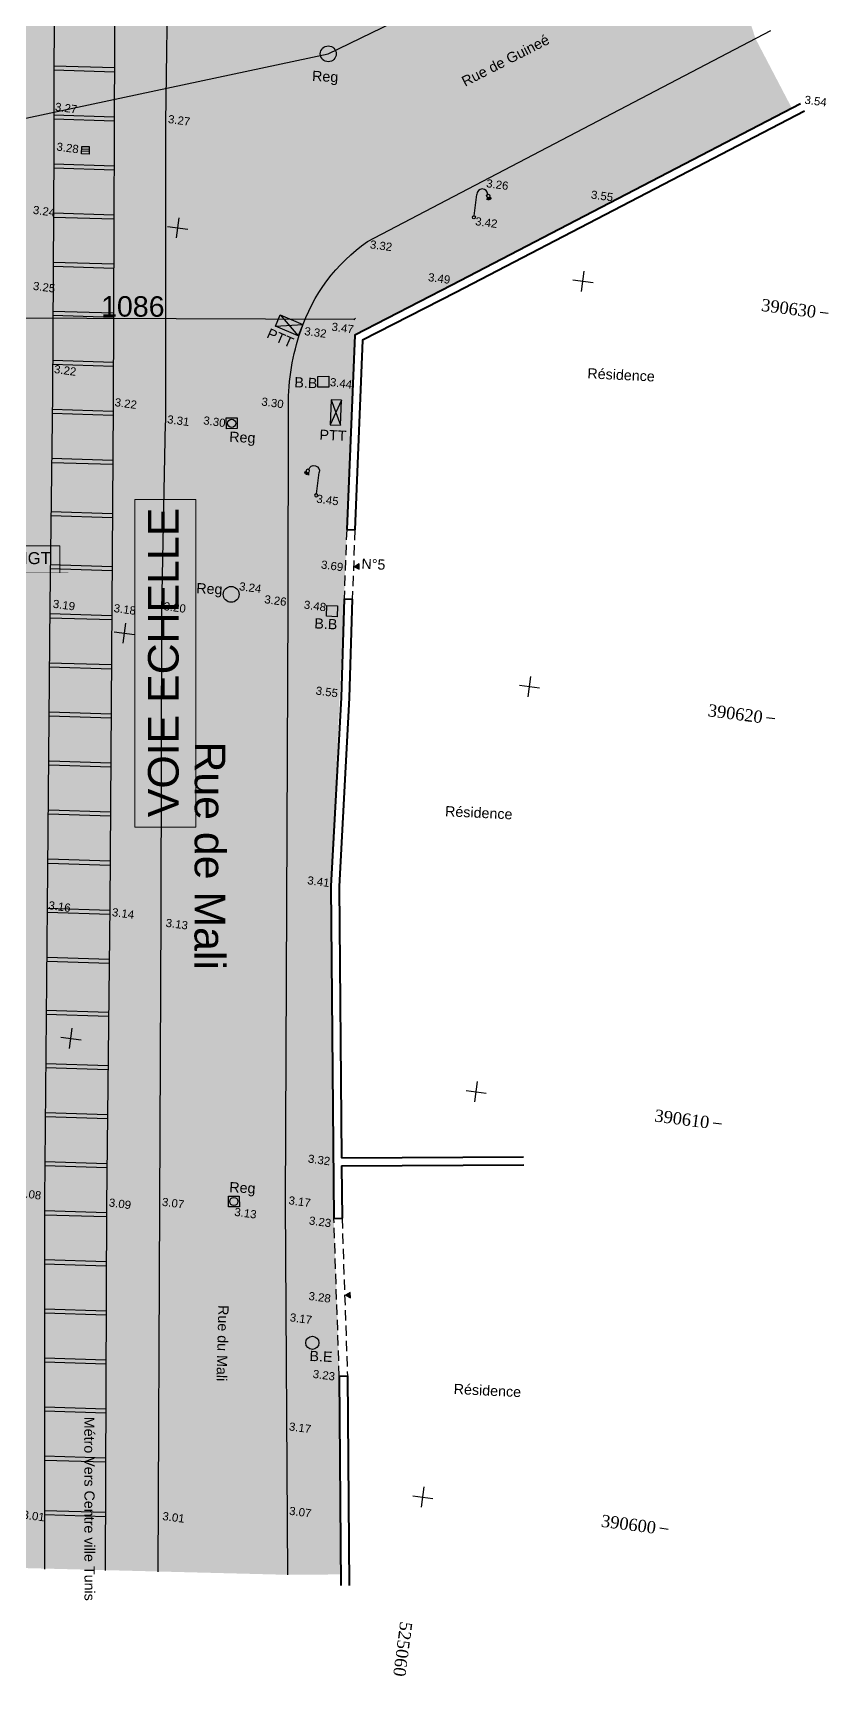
# Model space of a CAD drawing. Header units: millimetres. Extents: x 2804 to 3317, y 6834 to 7064.
# Drawn here: x 3168.36 to 3187.82, y 6930.41 to 6970.61 of the extents above; entities that cross this region are included whole.
import ezdxf
from ezdxf.enums import TextEntityAlignment as Align

# ---------------------------------------------------------------- set-up
doc = ezdxf.new("R2010")
doc.units = ezdxf.units.MM
doc.header["$PDMODE"] = 1
doc.linetypes.add('HIDDEN', pattern=[0.375, 0.25, -0.125])
for name, color, linetype, lineweight in [('Bloc', 7, 'Continuous', 30), ('Carroyage(4)', 7, 'Continuous', 30), ('cotation', 3, 'Continuous', 30), ('F1', 7, 'Continuous', 30), ('Hachures', 8, 'Continuous', 20), ('Legende', 7, 'Continuous', 30), ('Murs', 11, 'Continuous', 40), ('PORT-FEN', 2, 'Continuous', 0), ('Rail-Métro', 251, 'Continuous', 30), ('Regard', 7, 'Continuous', 30), ('SECURITE', 2, 'Continuous', 0), ('sens regard', 5, 'Continuous', 30), ('structure grt', 150, 'Continuous', 0), ('TopoAlt_T', 3, 'Continuous', 30), ('Toponymie', 6, 'Continuous', 30), ('Trottoires', 140, 'Continuous', 30), ('zin menuiserie', 150, 'Continuous', 5)]:
    doc.layers.add(name, color=color, linetype=linetype, lineweight=lineweight)
doc.styles.add('ARIAL', font='arial.ttf')
doc.styles.add('SEMLTYPE', font='txt.shx')
doc.styles.get("Standard").update_dxf_attribs({"font": 'arial.ttf'})
doc.styles.add('style2', font='swiss.ttf')
doc.styles.add('texte', font='arial.ttf')
doc.styles.add('Times 3.0', font='times.ttf', dxfattribs={"width": 0.99, "height": 0.3})
doc.styles.add('Trebuchet MS_1', font='trebuc.ttf', dxfattribs={"height": 98.461538})
doc.linetypes.add('Conduite eau', pattern='A,4.5,-1,["o",SEMLTYPE,S=1.5,R=0,X=-1,Y=-0.5],0.666667,-0.333333,0.666667,-0.333333,0.666667,-0.333333,0.666667,-0.333333,0.666667,-0.333333', length=10.5)
doc.dimstyles.new('cotation 100', dxfattribs={"dimtxt": 0.2, "dimasz": 0.04, "dimexe": 0, "dimexo": 0, "dimgap": 0.03, "dimtad": 1, "dimdec": 0, "dimlfac": 100, "dimdsep": 46, "dimtxsty": 'ARIAL', "dimblk": 'OBLIQUE', "dimcen": 0.09, "dimse1": 1, "dimse2": 1, "dimclrd": 256, "dimclre": 256, "dimclrt": 256, "dimadec": 3, "dimazin": 2, "dimtfac": 1, "dimtdec": 0, "dimtofl": 0, "dimtmove": 1, "dimatfit": 3, "dimfxl": 0, "dimtolj": 1, "dimtzin": 0, "dimlwd": -1, "dimlwe": -1, "dimarcsym": 0})

# ---------------------------------------------------------------- blocks, each defined once
blk = doc.blocks.new('t006')
at = {"color": 0}
blk.add_line((0, 0), (0, 0), dxfattribs=at)
for points in [[(0.13, -0.075), (0, 0.15), (-0.13, -0.075)], [(0.078, -0.045), (0, 0.09), (-0.078, -0.045)]]:
    blk.add_lwpolyline(points, close=True, dxfattribs=at)
blk.add_lwpolyline([(0, -0.045, 0.156, 0, 0), (0, 0.09, 0, 0, 0)], format="xyseb", dxfattribs=at)
blk = doc.blocks.new('l004')
at = {"color": 0}
for points in [[(0, 0.1), (0, 1.5)], [(0.7, 1.4), (0.68, 1.24)], [(0.75, 1.38), (0.78, 1.23)], [(0.79, 1.39), (0.86, 1.25)], [(0.83, 1.42), (0.93, 1.3)], [(0.85, 1.46), (0.98, 1.37)]]:
    blk.add_lwpolyline(points, dxfattribs=at)
for centre, radius in [((0.75, 1.5), 0.112), ((0, 0), 0.1)]:
    blk.add_circle(centre, radius, dxfattribs=at)
blk.add_arc((0.35, 1.55), 0.354, 8.1301, 188.1301, dxfattribs=at)
blk = doc.blocks.new('BL121', base_point=(1.5, 1))
for points in [[(1.5, 0.69), (1.2, 0.69), (1.2, 1.29), (1.8, 1.29), (1.8, 0.69), (1.5, 0.69)], [(1.41, 0.69), (1.41, 1.29)], [(1.6, 1.29), (1.6, 0.69)]]:
    blk.add_lwpolyline(points)
blk = doc.blocks.new('aaqszed')
at = {"layer": 'SECURITE'}
for p, q in [((3146.134, 6915.828), (3145.049, 6917.108)), ((3145.049, 6917.108), (3145.305, 6916.921)), ((3149.096, 6916.43), (3148.522, 6917.108)), ((3148.522, 6917.108), (3148.778, 6916.921)), ((3151.523, 6915.828), (3152.608, 6917.108)), ((3152.608, 6917.108), (3152.352, 6916.921)), ((3145.305, 6916.921), (3145.204, 6916.833)), ((3148.778, 6916.921), (3148.677, 6916.833)), ((3152.352, 6916.921), (3152.453, 6916.833)), ((3152.664, 6912.976), (3153.885, 6914.124)), ((3153.885, 6914.124), (3153.764, 6913.953)), ((3153.764, 6913.953), (3153.711, 6914.023)), ((3153.266, 6910.468), (3153.885, 6909.886)), ((3153.764, 6910.057), (3153.711, 6909.987)), ((3153.885, 6909.886), (3153.764, 6910.057)), ((3152.664, 6907.586), (3153.885, 6906.438)), ((3153.764, 6906.608), (3153.711, 6906.538)), ((3153.885, 6906.438), (3153.764, 6906.608))]:
    blk.add_line(p, q, dxfattribs=at)
for points in [[(3146.879, 6919.241), (3150.885, 6919.241), (3150.885, 6918.496), (3146.879, 6918.496)], [(3146.134, 6916.43), (3151.523, 6916.43), (3151.523, 6915.828), (3146.134, 6915.828)], [(3156.752, 6911.102), (3156.752, 6915.107), (3157.497, 6915.107), (3157.497, 6911.102)], [(3152.664, 6907.586), (3152.664, 6912.976), (3153.266, 6912.976), (3153.266, 6907.586)]]:
    blk.add_lwpolyline(points, close=True, dxfattribs=at)
at = {"layer": 'SECURITE', "insert": (3148.892, 6918.89), "char_height": 0.375, "attachment_point": 5, "style": 'texte'}
blk.add_mtext('VOIE ECHELLE', dxfattribs=at)
at = {"layer": 'SECURITE', "insert": (3146.218, 6916.312), "char_height": 0.3, "width": 6.59575, "attachment_point": 1, "line_spacing_factor": 1.032839, "style": 'Trebuchet MS_1'}
blk.add_mtext('Baies accessibles aux étages', dxfattribs=at)
at = {"layer": 'SECURITE', "insert": (3157.103, 6913.115), "char_height": 0.375, "attachment_point": 5, "rotation": 90, "style": 'texte'}
blk.add_mtext('VOIE ECHELLE', dxfattribs=at)
at = {"layer": 'SECURITE', "insert": (3152.783, 6907.67), "char_height": 0.3, "width": 6.59575, "attachment_point": 1, "rotation": 90, "line_spacing_factor": 1.032839, "style": 'Trebuchet MS_1'}
blk.add_mtext('Baies accessibles aux étages', dxfattribs=at)
blk = doc.blocks.new('_Oblique')
at = {"color": 0, "linetype": 'ByBlock', "lineweight": -2}
blk.add_line((-0.5, -0.5), (0.5, 0.5), dxfattribs=at)
blk = doc.blocks.new('*D536')
at = {"layer": 'cotation', "transparency": 16777216}
blk.add_line((3165.373, 6963.648), (3176.236, 6963.607), dxfattribs=at)
at = {"layer": 'Defpoints', "color": 0, "transparency": 16777216}
for p in [(3176.236, 6963.607), (3165.372, 6963.254), (3176.235, 6963.216)]:
    blk.add_point(p, dxfattribs=at)
at = {"layer": 'cotation', "transparency": 16777216, "xscale": 0.04, "yscale": 0.04, "zscale": 0.04}
for p, rotation in [((3165.373, 6963.648), 179.7824837397162), ((3176.236, 6963.607), 359.7824837397163)]:
    blk.add_blockref('_Oblique', p, dxfattribs=dict(at, rotation=rotation))
at = {"layer": 'cotation', "transparency": 16777216, "insert": (3170.806, 6963.913), "char_height": 0.5, "attachment_point": 5, "rotation": 359.7825, "style": 'ARIAL'}
blk.add_mtext('\\A1;1086', dxfattribs=at)

msp = doc.modelspace()

# ---------------------------------------------------------------- hatches: boundary and pattern name
at = {"layer": 'Hachures'}
h = msp.add_hatch(dxfattribs=at)
h.set_pattern_fill('AR-HBONE', color=256, scale=0.001, angle=90)
h.set_pattern_definition([(135, (106.01752, 0), (-0.143684098, 2e-17), [0.3048, -0.1016]), (225, (105.94568, 0.07184), (-0.143684098, 2e-17), [0.3048, -0.1016])])
edge = h.paths.add_edge_path()
edge.add_line((3186.935, 6968.759), (3186.041, 6970.469))
edge.add_line((3186.041, 6970.469), (3176.545, 6965.502))
edge.add_arc((3179.275, 6961.717), 4.668, 125.7991, 182.7125)
edge.add_line((3174.613, 6961.496), (3174.598, 6932.888))
edge.add_line((3174.598, 6932.888), (3175.896, 6932.898))
edge.add_line((3175.896, 6932.898), (3175.858, 6937.751))
edge.add_line((3175.858, 6937.751), (3175.725, 6941.607))
edge.add_line((3175.725, 6941.607), (3175.654, 6949.731))
edge.add_line((3175.654, 6949.731), (3175.976, 6956.765))
edge.add_line((3175.976, 6956.765), (3176.039, 6958.456))
edge.add_line((3176.039, 6958.456), (3176.235, 6963.216))
edge.add_line((3176.235, 6963.216), (3186.935, 6968.759))
edge = h.paths.add_edge_path()
edge.add_line((3176.145, 6984.684), (3174.845, 6984.553))
edge.add_line((3174.845, 6984.553), (3174.822, 6975.876))
edge.add_arc((3198.256, 6983.192), 24.549, 197.3387, 201.568)
edge.add_arc((3179.216, 6975.729), 4.1, 202.3927, 215.9745)
edge.add_arc((3176.809, 6974.045), 1.164, 218.4764, 258.3071)
edge.add_arc((3176.791, 6974.397), 1.507, 261.6934, 282.9574)
edge.add_arc((3175.937, 6978.238), 5.442, 282.6543, 289.0612)
edge.add_arc((3177.161, 6976.761), 3.708, 278.5749, 298.8439)
edge.add_line((3178.95, 6973.513), (3184.182, 6976.272))
edge.add_line((3184.182, 6976.272), (3183.43, 6977.699))
edge.add_line((3183.43, 6977.699), (3179.165, 6975.449))
edge.add_arc((3178.712, 6979.666), 4.241, 243.313, 276.1265, ccw=False)
edge.add_arc((3177.76, 6977.241), 1.664, 196.1558, 235.0665, ccw=False)
edge.add_line((3176.162, 6976.778), (3176.145, 6984.684))
at = {"layer": 'zin menuiserie', "true_color": 0xd9d9d9}
h = msp.add_hatch(color=254, dxfattribs=at)
h.dxf.hatch_style = 1
h.paths.add_polyline_path([(3186.041, 6970.469), (3184.182, 6976.272), (3178.95, 6973.513, -0.088671), (3177.714, 6973.094, -0.027963), (3177.129, 6972.928, -0.093049), (3176.573, 6972.906, -0.175565), (3175.898, 6973.321, -0.059331), (3175.425, 6974.168, -0.018456), (3174.822, 6975.876), (3174.845, 6984.553), (3167.788, 6982.86), (3167.738, 6971.189), (3138.859, 6971.255), (3138.716, 6965.312), (3147.428, 6965.178), (3152.605, 6965.205), (3157.419, 6965.254), (3162.704, 6965.229), (3165.195, 6965.266), (3167.687, 6965.302), (3167.522, 6933.069), (3174.598, 6932.888), (3174.613, 6961.496, -0.253565), (3176.545, 6965.502)])

# ---------------------------------------------------------------- linework, layer by layer
at = {"layer": 'Bloc', "color": 7}
for p, q in [((3174.297, 6963.431), (3174.966, 6963.471)), ((3174.415, 6963.707), (3174.848, 6963.195)), ((3175.916, 6961.622), (3175.638, 6961.023)), ((3175.663, 6961.632), (3175.891, 6961.013))]:
    msp.add_line(p, q, dxfattribs=at)
at = {"layer": 'Bloc', "color": 7, "flags": 128}
for points in [[(3174.415, 6963.707), (3174.966, 6963.471), (3174.848, 6963.195), (3174.297, 6963.431)], [(3175.333, 6962.204), (3175.601, 6962.208), (3175.605, 6961.945), (3175.337, 6961.941)], [(3175.916, 6961.622), (3175.663, 6961.632), (3175.638, 6961.023), (3175.891, 6961.013)]]:
    msp.add_lwpolyline(points, close=True, dxfattribs=at)
at = {"layer": 'Bloc'}
for points in [[(3173.091, 6961.188), (3173.358, 6961.192), (3173.362, 6960.929), (3173.095, 6960.925)], [(3175.816, 6956.594), (3175.808, 6956.327), (3175.545, 6956.336), (3175.553, 6956.603)], [(3173.144, 6942.15), (3173.411, 6942.154), (3173.415, 6941.891), (3173.147, 6941.887)]]:
    msp.add_lwpolyline(points, close=True, dxfattribs=at)
at = {"layer": 'Bloc', "linetype": 'HIDDEN', "flags": 128}
for points in [[(3176.039, 6958.456), (3175.976, 6956.765)], [(3176.239, 6958.449), (3176.176, 6956.758)], [(3175.858, 6937.751), (3175.725, 6941.607)], [(3175.925, 6941.609), (3176.058, 6937.753)]]:
    msp.add_lwpolyline(points, dxfattribs=at)
at = {"layer": 'Carroyage(4)'}
for p, q in [((3171.657, 6965.871), (3172.153, 6965.806)), ((3171.872, 6965.591), (3171.938, 6966.086)), ((3181.572, 6964.565), (3182.067, 6964.5)), ((3181.787, 6964.285), (3181.852, 6964.78)), ((3187.82, 6963.742), (3187.621, 6963.768)), ((3170.566, 6955.676), (3170.632, 6956.172)), ((3170.351, 6955.957), (3170.847, 6955.892)), ((3180.266, 6954.651), (3180.761, 6954.586)), ((3180.481, 6954.37), (3180.546, 6954.866)), ((3186.514, 6953.828), (3186.315, 6953.854)), ((3169.045, 6946.043), (3169.541, 6945.977)), ((3169.26, 6945.762), (3169.326, 6946.258)), ((3179.175, 6944.456), (3179.24, 6944.952)), ((3178.96, 6944.737), (3179.455, 6944.671)), ((3185.208, 6943.914), (3185.009, 6943.94)), ((3177.654, 6934.822), (3178.149, 6934.757)), ((3177.869, 6934.542), (3177.934, 6935.037)), ((3183.902, 6933.999), (3183.703, 6934.025))]:
    msp.add_line(p, q, dxfattribs=at)
at = {"layer": 'F1', "color": 7}
for centre in [(3175.589, 6970.096), (3173.213, 6956.873, 3.24), (3173.213, 6956.873, -0.367)]:
    msp.add_circle(centre, 0.195, dxfattribs=at)
at = {"layer": 'Murs'}
for p, q in [((3176.039, 6958.456), (3176.239, 6958.449)), ((3175.976, 6956.765), (3176.176, 6956.758)), ((3175.912, 6943.089), (3180.369, 6943.114)), ((3175.914, 6942.889), (3180.37, 6942.914)), ((3175.725, 6941.607), (3175.925, 6941.609)), ((3175.858, 6937.751), (3176.058, 6937.753)), ((3175.858, 6937.751), (3175.898, 6932.626)), ((3176.058, 6937.753), (3176.098, 6932.628))]:
    msp.add_line(p, q, dxfattribs=at)
at = {"layer": 'Murs', "flags": 128}
for points in [[(3187.147, 6968.869), (3178.615, 6964.439), (3176.235, 6963.216), (3176.039, 6958.456)], [(3187.239, 6968.691), (3178.707, 6964.261), (3176.43, 6963.092), (3176.239, 6958.449)], [(3175.976, 6956.765), (3175.903, 6954.35), (3175.654, 6949.731), (3175.725, 6941.607)], [(3176.176, 6956.758), (3176.102, 6954.341), (3175.854, 6949.726), (3175.912, 6943.089)], [(3175.914, 6942.889), (3175.925, 6941.609)], [(3175.914, 6942.889), (3175.925, 6941.609)]]:
    msp.add_lwpolyline(points, dxfattribs=at)
at = {"layer": 'PORT-FEN'}
msp.add_lwpolyline([(3166.507, 6957.571), (3166.285, 6957.693), (3166.448, 6957.401), (3166.448, 6958.062), (3169.019, 6958.062), (3169.019, 6957.401)], dxfattribs=at)
at = {"layer": 'PORT-FEN', "const_width": 0.00849}
msp.add_lwpolyline([(3169.226, 6957.401), (3166.201, 6957.401)], dxfattribs=at)
at = {"layer": 'Rail-Métro'}
for p, q in [((3168.878, 6969.805), (3170.357, 6969.758)), ((3168.877, 6969.705), (3170.357, 6969.658)), ((3168.877, 6968.604), (3170.353, 6968.558)), ((3168.877, 6968.504), (3170.352, 6968.458)), ((3168.874, 6967.404), (3170.348, 6967.357)), ((3168.874, 6967.304), (3170.348, 6967.257)), ((3168.867, 6966.204), (3170.344, 6966.157)), ((3168.866, 6966.104), (3170.343, 6966.057)), ((3168.859, 6965.003), (3170.339, 6964.956)), ((3168.859, 6964.903), (3170.339, 6964.856)), ((3168.852, 6963.803), (3170.335, 6963.756)), ((3168.852, 6963.703), (3170.334, 6963.656)), ((3168.845, 6962.602), (3170.33, 6962.555)), ((3168.844, 6962.502), (3170.33, 6962.455)), ((3168.835, 6961.402), (3170.325, 6961.355)), ((3168.834, 6961.302), (3170.324, 6961.255)), ((3168.82, 6960.202), (3170.317, 6960.155)), ((3168.818, 6960.102), (3170.316, 6960.055)), ((3168.802, 6958.802), (3170.308, 6958.754)), ((3168.803, 6958.902), (3170.308, 6958.854)), ((3168.785, 6957.502), (3170.299, 6957.454)), ((3168.787, 6957.602), (3170.299, 6957.554)), ((3168.771, 6956.302), (3170.291, 6956.254)), ((3168.772, 6956.402), (3170.291, 6956.354)), ((3168.761, 6955.101), (3170.283, 6955.053)), ((3168.762, 6955.201), (3170.283, 6955.153)), ((3168.76, 6953.901), (3170.274, 6953.853)), ((3168.763, 6954.001), (3170.275, 6953.953)), ((3168.762, 6952.7), (3170.266, 6952.652)), ((3168.765, 6952.8), (3170.267, 6952.753)), ((3168.747, 6951.5), (3170.258, 6951.452)), ((3168.751, 6951.6), (3170.259, 6951.552)), ((3168.733, 6950.3), (3170.25, 6950.252)), ((3168.736, 6950.4), (3170.251, 6950.352)), ((3168.718, 6949.1), (3170.241, 6949.051)), ((3168.721, 6949.2), (3170.242, 6949.151)), ((3168.707, 6947.899), (3170.227, 6947.851)), ((3168.71, 6947.999), (3170.228, 6947.951)), ((3168.687, 6946.599), (3170.212, 6946.551)), ((3168.688, 6946.699), (3170.214, 6946.651)), ((3168.676, 6945.299), (3170.197, 6945.251)), ((3168.677, 6945.399), (3170.199, 6945.351)), ((3168.666, 6944.199), (3170.183, 6944.151)), ((3168.666, 6944.099), (3170.183, 6944.051)), ((3168.655, 6942.899), (3170.17, 6942.851)), ((3168.656, 6942.999), (3170.171, 6942.951)), ((3168.648, 6941.798), (3170.159, 6941.75)), ((3168.648, 6941.698), (3170.158, 6941.65)), ((3168.64, 6940.498), (3170.154, 6940.45)), ((3168.643, 6940.598), (3170.155, 6940.55)), ((3168.646, 6939.397), (3170.151, 6939.349)), ((3168.646, 6939.297), (3170.15, 6939.249)), ((3168.646, 6938.197), (3170.147, 6938.149)), ((3168.646, 6938.097), (3170.146, 6938.049)), ((3168.645, 6936.996), (3170.143, 6936.949)), ((3168.645, 6936.896), (3170.142, 6936.848)), ((3168.644, 6935.795), (3170.139, 6935.748)), ((3168.644, 6935.695), (3170.138, 6935.648)), ((3168.644, 6934.465), (3170.134, 6934.418)), ((3168.644, 6934.365), (3170.134, 6934.318))]:
    msp.add_line(p, q, dxfattribs=at)
at = {"layer": 'Rail-Métro', "flags": 128}
for points in [[(3168.911, 6983.311), (3168.936, 6977.354), (3168.879, 6972.729), (3168.876, 6967.758), (3168.84, 6961.771), (3168.774, 6956.618), (3168.71, 6949.227), (3168.648, 6942.055), (3168.643, 6933.03)], [(3170.448, 6983.262), (3170.398, 6977.275), (3170.368, 6972.724), (3170.326, 6961.491), (3170.243, 6949.251), (3170.159, 6941.935), (3170.13, 6932.995)]]:
    msp.add_lwpolyline(points, dxfattribs=at)
at = {"layer": 'Regard'}
for centre, radius in [((3173.226, 6961.058, 3.31), 0.1), ((3173.279, 6942.02, 3.135), 0.1), ((3175.199, 6938.562, 3.17), 0.16)]:
    msp.add_circle(centre, radius, dxfattribs=at)
at = {"layer": 'sens regard', "linetype": 'Conduite eau', "ltscale": 0.1, "flags": 128}
msp.add_lwpolyline([(3139.043, 6968.208), (3165.494, 6967.953), (3175.589, 6970.096), (3187.262, 6975.759)], dxfattribs=at)
at = {"layer": 'Trottoires', "flags": 128}
for points in [[(3171.659, 6972.471), (3171.607, 6968.412), (3171.605, 6961.071)], [(3171.43, 6932.964), (3171.466, 6941.947), (3171.497, 6949.065), (3171.518, 6956.492), (3171.605, 6961.071)]]:
    msp.add_lwpolyline(points, dxfattribs=at)
msp.add_lwpolyline([(3174.598, 6932.888), (3174.546, 6941.989), (3174.611, 6956.596), (3174.613, 6961.496, -0.081797), (3174.914, 6963.322, -0.158964), (3176.545, 6965.502), (3186.414, 6970.664)], format="xyb", dxfattribs=at)

# ---------------------------------------------------------------- block references
at = {"layer": 'Bloc', "color": 7, "linetype": 'Continuous', "xscale": 0.304819200010529, "yscale": 0.304819200010529, "zscale": 0.6096383999999941, "rotation": 88.38508915737941}
msp.add_blockref('BL121', (3169.643, 6967.736, 1.626), dxfattribs=at)
at = {"layer": 'Bloc', "color": 7, "yscale": 0.375, "zscale": 0.5}
for p, xscale, rotation in [((3179.151, 6966.098, 3.418), 0.375, 352.4957046982859), ((3175.293, 6959.297, 3.446), -0.3750000000000144, 352.4957205597995)]:
    msp.add_blockref('l004', p, dxfattribs=dict(at, xscale=xscale, rotation=rotation))
at = {"layer": 'Bloc', "color": 251, "xscale": 0.5000000000460579, "yscale": 0.5000000000460579, "zscale": 0.5000000000460579, "rotation": 332.4997108141139}
for p in [(3176.306, 6957.551, 216.283), (3176.089, 6939.73, 216.283)]:
    msp.add_blockref('t006', p, dxfattribs=at)
at = {"layer": 'Legende', "xscale": 2, "yscale": 2, "zscale": 2}
msp.add_blockref('aaqszed', (-3142.648, -6871.023), dxfattribs=at)

# ---------------------------------------------------------------- texts
at = {"layer": 'Carroyage(4)', "style": 'Times 3.0', "width": 0.99}
for s, rotation, p in [('390630', 352.4957, (3187.503, 6963.633)), ('390620', 352.4957, (3186.197, 6953.718)), ('390610', 352.4957, (3184.891, 6943.804)), ('390600', 352.4957, (3183.585, 6933.89)), ('525060', 262.4957, (3177.175, 6930.422))]:
    msp.add_text(s, height=0.3, rotation=rotation, dxfattribs=at).set_placement(p, align=Align.RIGHT)
at = {"layer": 'structure grt', "ltscale": 0.5, "insert": (3166.692, 6957.905), "char_height": 0.2925, "width": 20.61948, "attachment_point": 1}
msp.add_mtext('{\\C1;%%P 2.60 NGT}', dxfattribs=at)
at = {"layer": 'TopoAlt_T', "color": 7, "style": 'style2'}
for s, p in [('3.54', (3187.258, 6969.076, 3.535)), ('3.27', (3168.918, 6968.905, 3.271)), ('3.27', (3171.684, 6968.604, 3.267)), ('3.28', (3168.955, 6967.93, 3.271)), ('3.26', (3179.47, 6967.033, 3.257)), ('3.55', (3182.033, 6966.755, 3.545)), ('3.24', (3168.378, 6966.382, 3.241)), ('3.42', (3179.2, 6966.104, 3.418)), ('3.32', (3176.624, 6965.537, 3.321)), ('3.49', (3178.047, 6964.736, 3.49)), ('3.25', (3168.38, 6964.523, 3.251)), ('3.32', (3175.019, 6963.416, 3.317)), ('3.47', (3175.685, 6963.524, 3.465)), ('3.22', (3168.896, 6962.487, 3.225)), ('3.44', (3175.645, 6962.171, 3.438)), ('3.22', (3170.378, 6961.677, 3.219)), ('3.30', (3173.969, 6961.693, 3.303)), ('3.31', (3171.663, 6961.259, 3.31)), ('3.30', (3172.548, 6961.232, 3.303)), ('3.45', (3175.315, 6959.316, 3.446)), ('3.69', (3175.428, 6957.706, 3.686)), ('3.24', (3173.423, 6957.174, 3.263)), ('3.19', (3168.866, 6956.746, 3.186)), ('3.18', (3170.355, 6956.64, 3.184)), ('3.20', (3171.576, 6956.689, 3.263)), ('3.26', (3174.041, 6956.857, 3.263)), ('3.48', (3175.008, 6956.725, 3.482)), ('3.55', (3175.298, 6954.622, 3.545)), ('3.41', (3175.093, 6949.982, 3.406)), ('3.16', (3168.758, 6949.371, 3.134)), ('3.14', (3170.312, 6949.203, 3.134)), ('3.13', (3171.627, 6948.941, 3.134)), ('3.32', (3175.109, 6943.173, 3.316)), ('3.08', (3168.039, 6942.334, 3.067)), ('3.09', (3170.236, 6942.1, 3.067)), ('3.07', (3171.536, 6942.116, 3.067)), ('3.17', (3174.633, 6942.153, 3.129)), ('3.13', (3173.307, 6941.87, 3.129)), ('3.23', (3175.133, 6941.658, 3.226)), ('3.28', (3175.122, 6939.813, 3.276)), ('3.17', (3174.664, 6939.29, 3.17)), ('3.23', (3175.226, 6937.907)), ('3.17', (3174.642, 6936.621, 3.174)), ('3.01', (3168.123, 6934.464, 3.013)), ('3.01', (3171.547, 6934.429, 3.015)), ('3.07', (3174.648, 6934.558, 3.07))]:
    msp.add_text(s, height=0.2, rotation=352.4957, dxfattribs=at).set_placement(p, align=Align.TOP_LEFT)
at = {"layer": 'Toponymie', "style": 'style2'}
for s, height, rotation, p in [('Rue de Guineé', 0.25, 27.0693, (3178.935, 6969.289, 451.3)), ('Reg', 0.25, 357.2632, (3175.188, 6969.433, 373.042)), ('PTT', 0.25, 336.3334, (3174.061, 6963.163, -44.269)), ('B.B', 0.25, 357.2632, (3174.754, 6961.939, 139.846)), ('Résidence ', 0.25, 357.2632, (3181.924, 6962.157, 393.65)), ('Reg', 0.25, 357.2632, (3173.161, 6960.606, -44.269)), ('PTT', 0.25, 357.2632, (3175.368, 6960.656, -40.62)), ('N°5', 0.25, 357.2632, (3176.395, 6957.501, -44.269)), ('Reg', 0.25, 357.2632, (3172.354, 6956.902, 372.872)), ('B.B', 0.25, 357.2632, (3175.243, 6956.041, 139.889)), ('Rue de Mali', 0.75, 269.9038, (3172.324, 6953.276, 451.3)), ('Résidence ', 0.25, 357.2632, (3178.442, 6951.446, 393.65)), ('Reg', 0.25, 357.2632, (3173.162, 6942.248, 372.872)), ('Rue du Mali', 0.25, 268.4856, (3172.902, 6939.489, 451.3)), ('B.E', 0.25, 357.2632, (3175.124, 6938.12, 139.739)), ('Résidence ', 0.25, 357.2632, (3178.653, 6937.312, 393.65)), ('Métro Vers Centre ville Tunis', 0.25, 270.0986, (3169.617, 6936.754, 393.65))]:
    msp.add_text(s, height=height, rotation=rotation, dxfattribs=at).set_placement(p)

# ---------------------------------------------------------------- dimensions: what is measured, and where the dimension line sits
at = {"layer": 'cotation'}
dim = msp.add_linear_dim(base=(3176.236, 6963.607), p1=(3165.372, 6963.254), p2=(3176.235, 6963.216), angle=359.7825, dimstyle='cotation 100', override={"dimtxt": 0.5}, dxfattribs=at)
dim.commit()
dim.dimension.update_dxf_attribs({"geometry": '*D536', "text_midpoint": (3170.806, 6963.913)})

doc.saveas('drawing.dxf')
